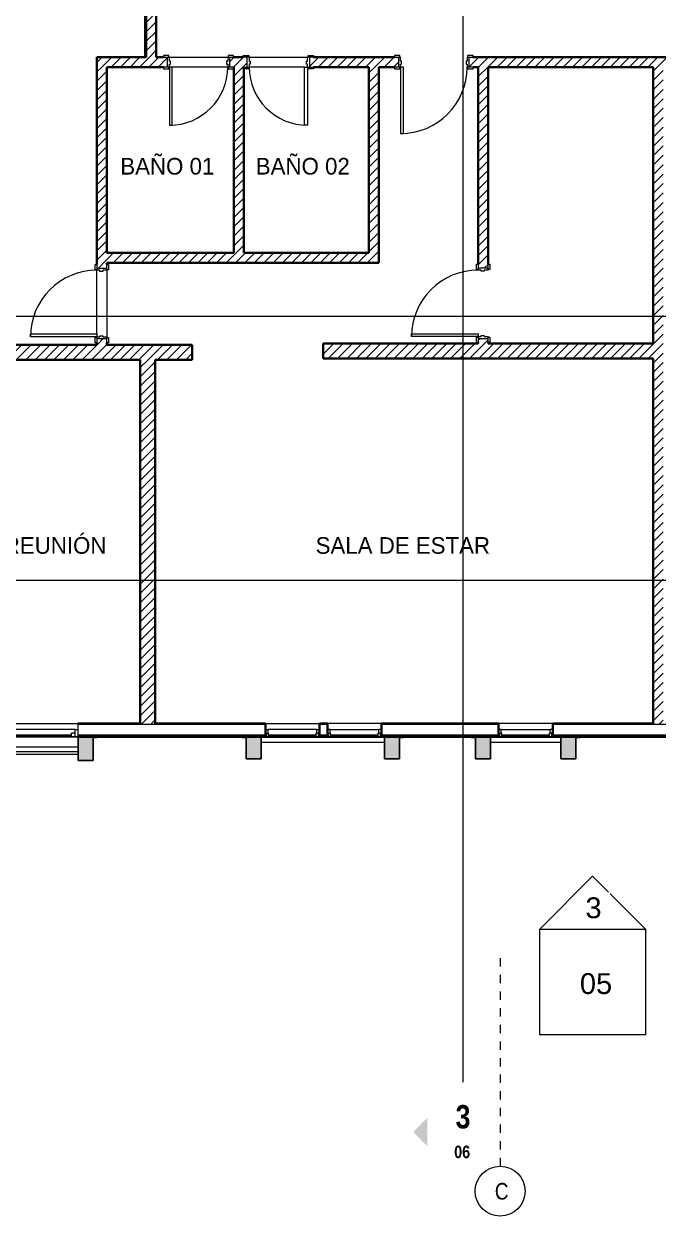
# Model space of a CAD drawing. Header units: metres. Extents: x -3 to 175, y -5 to 18.
# Drawn here: x 151.13 to 158.76, y -4.88 to 9.44 of the extents above; entities that cross this region are included whole.
import ezdxf

# ---------------------------------------------------------------- set-up
doc = ezdxf.new("R2010")
doc.units = ezdxf.units.M
doc.linetypes.add('Grid Line', pattern=[0.022225, 0.0127, -0.003175, 0.003175, -0.003175])
for name, color, linetype, lineweight in [('A-DOOR', 7, 'Continuous', 9), ('A-DOOR-FRAM', 7, 'Continuous', 18), ('A-FLOR-HRAL', 7, 'Continuous', 9), ('A-GENM', 7, 'Continuous', 9), ('A-GLAZ', 7, 'Continuous', 9), ('A-WALL', 7, 'Continuous', 9), ('A-WALL-PATT', 7, 'Continuous', 35), ('G-ANNO-SYMB', 7, 'Continuous', 9), ('G-ANNO-TEXT', 7, 'Continuous', 9), ('I-WALL', 7, 'Continuous', 9), ('S-GRID', 7, 'Continuous', 9), ('S-GRID-IDEN', 7, 'Continuous', 9)]:
    doc.layers.add(name, color=color, linetype=linetype, lineweight=lineweight)
doc.styles.add('Arial', font='arial.ttf', dxfattribs={"height": 0.25})
doc.styles.add('Century Gothic_1', font='GOTHIC.TTF', dxfattribs={"height": 0.2})
doc.styles.add('Saira Condensed', font='SairaCondensed-Regular.ttf', dxfattribs={"height": 0.2})
doc.styles.add('Saira Condensed_B', font='', dxfattribs={"height": 0.15})
doc.styles.add('Saira Condensed_B_1', font='', dxfattribs={"height": 0.28})
doc.styles.get('Saira Condensed_B').set_extended_font_data('Saira Condensed', bold=True)
doc.styles.get('Saira Condensed_B_1').set_extended_font_data('Saira Condensed', bold=True)
pattern_1 = [(45, (150.84138, 0), (-0.05656854, 0.05656854), [])]

# ---------------------------------------------------------------- blocks, each defined once
blk = doc.blocks.new('M_Window-Double-Hung-Double - 1650 x 2250-2534712-N-Hab-02')
at = {"layer": 'A-GLAZ'}
for p, q in [((-0.825, 0.08), (0.825, 0.08)), ((0.793, 0.009), (-0.793, 0.009)), ((0.825, -0.08), (-0.825, -0.08)), ((-0.749, -0.08), (-0.03, -0.08)), ((0.03, -0.08), (0.749, -0.08))]:
    blk.add_line(p, q, dxfattribs=at)
at = {"layer": 'A-GLAZ', "lineweight": 18}
for p, q in [((-0.825, -0.08), (-0.825, 0.08)), ((-0.825, 0.009), (-0.793, 0.009)), ((-0.793, -0.08), (-0.793, 0.009)), ((0.793, 0.009), (0.825, 0.009)), ((0.793, -0.08), (0.793, 0.009)), ((0.825, 0.08), (0.825, -0.08)), ((-0.825, -0.08), (-0.749, -0.08)), ((-0.793, -0.036), (-0.749, -0.036)), ((-0.749, -0.08), (-0.749, -0.036)), ((0.03, -0.036), (-0.03, -0.036)), ((-0.03, -0.036), (-0.03, -0.08)), ((-0.03, -0.08), (0.03, -0.08)), ((0.03, -0.08), (0.03, -0.036)), ((0.749, -0.08), (0.749, -0.036)), ((0.793, -0.036), (0.749, -0.036)), ((0.749, -0.08), (0.825, -0.08))]:
    blk.add_line(p, q, dxfattribs=at)
at = {"layer": 'A-GLAZ', "lineweight": 25}
for p, q in [((-0.749, -0.058), (-0.03, -0.058)), ((0.03, -0.058), (0.749, -0.058))]:
    blk.add_line(p, q, dxfattribs=at)
blk = doc.blocks.new('M_Ventana Ponton - 650 x 1500 mm-2529117-N-Hab-02')
at = {"layer": 'A-GLAZ'}
for p, q in [((0.325, 0.08), (-0.325, 0.08)), ((-0.29325, 0.0089), (0.29325, 0.0089)), ((-0.325, -0.08), (0.325, -0.08)), ((0.2869, -0.08), (-0.2869, -0.08))]:
    blk.add_line(p, q, dxfattribs=at)
at = {"layer": 'A-GLAZ', "lineweight": 18}
for p, q in [((-0.29325, 0.0089), (-0.325, 0.0089)), ((-0.29325, -0.03555), (-0.29325, 0.0089)), ((0.325, 0.0089), (0.29325, 0.0089)), ((0.29325, -0.03555), (0.29325, 0.0089)), ((-0.2869, -0.08), (-0.325, -0.08)), ((-0.3123, -0.08), (-0.3123, -0.03555)), ((-0.3123, -0.03555), (-0.29325, -0.03555)), ((-0.2869, -0.03555), (-0.29325, -0.03555)), ((-0.2869, -0.08), (-0.2869, -0.03555)), ((0.2869, -0.03555), (0.29325, -0.03555)), ((0.2869, -0.08), (0.2869, -0.03555)), ((0.325, -0.08), (0.2869, -0.08)), ((0.3123, -0.03555), (0.29325, -0.03555)), ((0.3123, -0.08), (0.3123, -0.03555))]:
    blk.add_line(p, q, dxfattribs=at)
at = {"layer": 'A-GLAZ', "lineweight": 25}
blk.add_line((0.2869, -0.057775), (-0.2869, -0.057775), dxfattribs=at)
blk = doc.blocks.new('M_Ventana Ponton - 650 x 1500 mm-2528099-N-Hab-02')
at = {"layer": 'A-GLAZ'}
for p, q in [((-0.325, 0.08), (0.325, 0.08)), ((0.2869, 0.08), (-0.2869, 0.08)), ((0.325, -0.08), (-0.325, -0.08)), ((-0.29325, -0.0089), (0.29325, -0.0089))]:
    blk.add_line(p, q, dxfattribs=at)
at = {"layer": 'A-GLAZ', "lineweight": 18}
for p, q in [((-0.2869, 0.08), (-0.325, 0.08)), ((-0.3123, 0.08), (-0.3123, 0.03555)), ((-0.3123, 0.03555), (-0.29325, 0.03555)), ((-0.2869, 0.03555), (-0.29325, 0.03555)), ((-0.29325, 0.03555), (-0.29325, -0.0089)), ((-0.2869, 0.08), (-0.2869, 0.03555)), ((0.2869, 0.08), (0.2869, 0.03555)), ((0.325, 0.08), (0.2869, 0.08)), ((0.2869, 0.03555), (0.29325, 0.03555)), ((0.29325, 0.03555), (0.29325, -0.0089)), ((0.3123, 0.03555), (0.29325, 0.03555)), ((0.3123, 0.08), (0.3123, 0.03555)), ((-0.29325, -0.0089), (-0.325, -0.0089)), ((0.325, -0.0089), (0.29325, -0.0089))]:
    blk.add_line(p, q, dxfattribs=at)
at = {"layer": 'A-GLAZ', "lineweight": 25}
blk.add_line((0.2869, 0.057775), (-0.2869, 0.057775), dxfattribs=at)
blk = doc.blocks.new('M_Marco Ventanas Fachada Ext-2 - M_Marco Ventanas Fachada Ext-2-V230-N-Hab-02')
at = {"layer": 'A-GENM', "true_color": 0xc0c0c0}
h = blk.add_hatch(color=9, dxfattribs=at)
h.paths.add_polyline_path([(1.176, 0.866), (1.176, 0.874), (1.126, 0.874), (1.126, 0.866)])
h.paths.add_polyline_path([(-0.934, 0.866), (-0.884, 0.866), (-0.884, 0.874), (-0.934, 0.874)])
h = blk.add_hatch(color=9, dxfattribs=at)
h.paths.add_polyline_path([(1.126, 0.59), (1.126, 0.874), (0.946, 0.874), (0.946, 0.59), (1.041, 0.59)])
h.paths.add_polyline_path([(-0.884, 0.59), (-0.704, 0.59), (-0.704, 0.874), (-0.884, 0.874), (-0.884, 0.603)])
at = {"layer": 'A-GENM', "lineweight": 25}
for p, q in [((-0.884, 0.874), (-0.934, 0.874)), ((-0.934, 0.874), (-0.934, 0.866)), ((-0.934, 0.866), (-0.884, 0.866)), ((-0.884, 0.866), (-0.884, 0.874)), ((-0.709, 0.874), (-0.884, 0.874)), ((-0.884, 0.874), (-0.884, 0.59)), ((-0.704, 0.59), (-0.704, 0.874)), ((1.126, 0.874), (0.946, 0.874)), ((0.946, 0.874), (0.946, 0.59)), ((1.176, 0.874), (1.126, 0.874)), ((1.126, 0.874), (1.126, 0.866)), ((1.126, 0.59), (1.126, 0.874)), ((1.126, 0.866), (1.176, 0.866)), ((1.176, 0.866), (1.176, 0.874)), ((-0.884, 0.59), (-0.704, 0.59)), ((0.946, 0.59), (1.126, 0.59))]:
    blk.add_line(p, q, dxfattribs=at)
at = {"layer": 'A-GENM'}
blk.add_line((-0.704, 0.669), (0.946, 0.669), dxfattribs=at)
blk = doc.blocks.new('M_Marco Ventanas Fachada Ext - M_Marco Ventanas Fachada Ext-V231-N-Hab-02')
at = {"layer": 'A-GENM', "true_color": 0xc0c0c0}
h = blk.add_hatch(color=9, dxfattribs=at)
h.paths.add_polyline_path([(6.978, 0.866), (6.978, 0.874), (6.928, 0.874), (6.928, 0.866)])
h.paths.add_polyline_path([(5.72, 0.866), (5.72, 0.874), (5.67, 0.874), (5.67, 0.866)])
h = blk.add_hatch(color=9, dxfattribs=at)
h.paths.add_polyline_path([(6.748, 0.61), (6.928, 0.61), (6.928, 0.874), (6.748, 0.874), (6.748, 0.78)])
h.paths.add_polyline_path([(5.9, 0.61), (5.9, 0.874), (5.72, 0.874), (5.72, 0.61)])
at = {"layer": 'A-GENM', "lineweight": 25}
for p, q in [((5.72, 0.874), (5.67, 0.874)), ((5.67, 0.874), (5.67, 0.866)), ((5.67, 0.866), (5.72, 0.866)), ((5.72, 0.874), (5.72, 0.61)), ((5.9, 0.874), (5.72, 0.874)), ((5.72, 0.866), (5.72, 0.874)), ((5.9, 0.61), (5.9, 0.874)), ((6.928, 0.874), (6.748, 0.874)), ((6.748, 0.874), (6.748, 0.61)), ((6.928, 0.61), (6.928, 0.874)), ((6.978, 0.874), (6.928, 0.874)), ((6.928, 0.874), (6.928, 0.866)), ((6.928, 0.866), (6.978, 0.866)), ((6.978, 0.866), (6.978, 0.874)), ((5.72, 0.61), (5.9, 0.61)), ((6.748, 0.61), (6.928, 0.61))]:
    blk.add_line(p, q, dxfattribs=at)
at = {"layer": 'A-GENM'}
for p, q in [((6.748, 0.869), (5.9, 0.869)), ((6.748, 0.806), (5.9, 0.806))]:
    blk.add_line(p, q, dxfattribs=at)
blk = doc.blocks.new('M_Marco Ventanas Fachada Ext-3 - M_Marco Ventanas Fachada Ext-3-2583623-N-Hab-02')
at = {"layer": 'A-GENM', "true_color": 0xc0c0c0}
h = blk.add_hatch(color=9, dxfattribs=at)
h.paths.add_polyline_path([(4.857, 0.866), (4.857, 0.874), (4.807, 0.874), (4.807, 0.866)])
h.paths.add_polyline_path([(2.966, 0.866), (2.966, 0.874), (2.916, 0.874), (2.916, 0.866)])
h = blk.add_hatch(color=9, dxfattribs=at)
h.paths.add_polyline_path([(4.807, 0.61), (4.807, 0.874), (4.627, 0.874), (4.627, 0.61)])
h.paths.add_polyline_path([(3.146, 0.61), (3.146, 0.874), (2.966, 0.874), (2.966, 0.61)])
at = {"layer": 'A-GENM', "lineweight": 25}
for p, q in [((2.966, 0.874), (2.916, 0.874)), ((2.916, 0.874), (2.916, 0.866)), ((2.916, 0.866), (2.966, 0.866)), ((2.966, 0.874), (2.966, 0.61)), ((3.146, 0.874), (2.966, 0.874)), ((2.966, 0.866), (2.966, 0.874)), ((3.146, 0.61), (3.146, 0.874)), ((4.807, 0.874), (4.627, 0.874)), ((4.627, 0.874), (4.627, 0.61)), ((4.807, 0.61), (4.807, 0.874)), ((4.857, 0.874), (4.807, 0.874)), ((4.807, 0.874), (4.807, 0.866)), ((4.807, 0.866), (4.857, 0.866)), ((4.857, 0.866), (4.857, 0.874)), ((2.966, 0.61), (3.146, 0.61)), ((4.627, 0.61), (4.807, 0.61))]:
    blk.add_line(p, q, dxfattribs=at)
at = {"layer": 'A-GENM'}
for p, q in [((4.627, 0.869), (3.146, 0.869)), ((4.627, 0.806), (3.146, 0.806))]:
    blk.add_line(p, q, dxfattribs=at)
blk = doc.blocks.new('Railing - Railing-2819722-N-Hab-02')
at = {"layer": 'A-FLOR-HRAL'}
for p, q in [((0.946, 0.75), (-0.704, 0.75)), ((-0.704, 0.7), (0.946, 0.7))]:
    blk.add_line(p, q, dxfattribs=at)
blk = doc.blocks.new('M_Door-Interior-Single-Flush_Panel-Wood - 800 x 2100mm-3153382-N-Hab-02')
at = {"layer": 'A-DOOR', "lineweight": 18}
for p, q in [((0.4, 0.856825), (0.365, 0.856825)), ((0.365, 0.856825), (0.365, 0.056825)), ((0.4, 0.056825), (0.4, 0.856825)), ((0.365, 0.056825), (0.4, 0.056825))]:
    blk.add_line(p, q, dxfattribs=at)
at = {"layer": 'A-DOOR'}
for p, q in [((-0.40635, 0.076825), (-0.47135, 0.076825)), ((-0.47135, 0.076825), (-0.47135, 0.056825)), ((-0.47135, 0.056825), (-0.40635, 0.056825)), ((-0.40635, 0.056825), (-0.40635, 0.076825)), ((0.47135, 0.076825), (0.40635, 0.076825)), ((0.40635, 0.076825), (0.40635, 0.056825)), ((0.40635, 0.056825), (0.47135, 0.056825)), ((0.47135, 0.056825), (0.47135, 0.076825)), ((-0.40635, -0.063175), (-0.47135, -0.063175)), ((-0.47135, -0.063175), (-0.47135, -0.083175)), ((-0.47135, -0.083175), (-0.40635, -0.083175)), ((-0.40635, -0.083175), (-0.40635, -0.063175)), ((0.47135, -0.063175), (0.40635, -0.063175)), ((0.40635, -0.063175), (0.40635, -0.083175)), ((0.40635, -0.083175), (0.47135, -0.083175)), ((0.47135, -0.083175), (0.47135, -0.063175))]:
    blk.add_line(p, q, dxfattribs=at)
blk.add_arc((0.4, 0.056825), 0.8, 90, 180, dxfattribs=at)
at = {"layer": 'A-DOOR-FRAM'}
for p, q in [((-0.425, 0.056825), (-0.425, -0.063175)), ((-0.4, 0.056825), (-0.40635, 0.056825)), ((-0.4, 0.021825), (-0.4, 0.056825)), ((-0.3873, 0.021825), (-0.4, 0.021825)), ((-0.3873, -0.0131), (-0.3873, 0.021825)), ((0.4, 0.021825), (0.3873, 0.021825)), ((0.3873, 0.021825), (0.3873, -0.0131)), ((0.4, 0.056825), (0.4, 0.021825)), ((0.40635, 0.056825), (0.4, 0.056825)), ((0.425, -0.063175), (0.425, 0.056825)), ((-0.40635, -0.063175), (-0.4, -0.063175)), ((-0.4, -0.063175), (-0.4, -0.0131)), ((-0.4, -0.0131), (-0.3873, -0.0131)), ((0.3873, -0.0131), (0.4, -0.0131)), ((0.4, -0.0131), (0.4, -0.063175)), ((0.4, -0.063175), (0.40635, -0.063175))]:
    blk.add_line(p, q, dxfattribs=at)
blk = doc.blocks.new('M_Door-Interior-Single-Flush_Panel-Wood - 800 x 2100mm-3154804-N-Hab-02')
at = {"layer": 'A-DOOR'}
for p, q in [((-0.47135, 0.083175), (-0.40635, 0.083175)), ((-0.47135, 0.063175), (-0.47135, 0.083175)), ((-0.40635, 0.063175), (-0.47135, 0.063175)), ((-0.40635, 0.083175), (-0.40635, 0.063175)), ((0.40635, 0.083175), (0.47135, 0.083175)), ((0.40635, 0.063175), (0.40635, 0.083175)), ((0.47135, 0.063175), (0.40635, 0.063175)), ((0.47135, 0.083175), (0.47135, 0.063175)), ((-0.47135, -0.056825), (-0.40635, -0.056825)), ((-0.47135, -0.076825), (-0.47135, -0.056825)), ((-0.40635, -0.076825), (-0.47135, -0.076825)), ((-0.40635, -0.056825), (-0.40635, -0.076825)), ((0.40635, -0.056825), (0.47135, -0.056825)), ((0.40635, -0.076825), (0.40635, -0.056825)), ((0.47135, -0.076825), (0.40635, -0.076825)), ((0.47135, -0.056825), (0.47135, -0.076825))]:
    blk.add_line(p, q, dxfattribs=at)
at = {"layer": 'A-DOOR', "lineweight": 18}
for p, q in [((0.365, -0.056825), (0.4, -0.056825)), ((0.365, -0.856825), (0.365, -0.056825)), ((0.4, -0.056825), (0.4, -0.856825)), ((0.4, -0.856825), (0.365, -0.856825))]:
    blk.add_line(p, q, dxfattribs=at)
at = {"layer": 'A-DOOR'}
blk.add_arc((0.4, -0.056825), 0.8, 180, 270, dxfattribs=at)
at = {"layer": 'A-DOOR-FRAM'}
for p, q in [((-0.425, -0.056825), (-0.425, 0.063175)), ((-0.40635, 0.063175), (-0.4, 0.063175)), ((-0.4, 0.063175), (-0.4, 0.0131)), ((-0.4, 0.0131), (-0.3873, 0.0131)), ((-0.3873, 0.0131), (-0.3873, -0.021825)), ((0.3873, 0.0131), (0.4, 0.0131)), ((0.3873, -0.021825), (0.3873, 0.0131)), ((0.4, 0.063175), (0.40635, 0.063175)), ((0.4, 0.0131), (0.4, 0.063175)), ((0.425, 0.063175), (0.425, -0.056825)), ((-0.4, -0.056825), (-0.40635, -0.056825)), ((-0.4, -0.021825), (-0.4, -0.056825)), ((-0.3873, -0.021825), (-0.4, -0.021825)), ((0.4, -0.021825), (0.3873, -0.021825)), ((0.4, -0.056825), (0.4, -0.021825)), ((0.40635, -0.056825), (0.4, -0.056825))]:
    blk.add_line(p, q, dxfattribs=at)
blk = doc.blocks.new('M_Door-Interior-Single-Flush_Panel-Wood - 700 x 2100mm-3152536-N-Hab-02')
at = {"layer": 'A-DOOR'}
for p, q in [((-0.42135, 0.083175), (-0.35635, 0.083175)), ((-0.42135, 0.063175), (-0.42135, 0.083175)), ((-0.35635, 0.063175), (-0.42135, 0.063175)), ((-0.35635, 0.083175), (-0.35635, 0.063175)), ((0.35635, 0.083175), (0.42135, 0.083175)), ((0.35635, 0.063175), (0.35635, 0.083175)), ((0.42135, 0.063175), (0.35635, 0.063175)), ((0.42135, 0.083175), (0.42135, 0.063175)), ((-0.42135, -0.056825), (-0.35635, -0.056825)), ((-0.42135, -0.076825), (-0.42135, -0.056825)), ((-0.35635, -0.076825), (-0.42135, -0.076825)), ((-0.35635, -0.056825), (-0.35635, -0.076825)), ((0.35635, -0.056825), (0.42135, -0.056825)), ((0.35635, -0.076825), (0.35635, -0.056825)), ((0.42135, -0.076825), (0.35635, -0.076825)), ((0.42135, -0.056825), (0.42135, -0.076825))]:
    blk.add_line(p, q, dxfattribs=at)
at = {"layer": 'A-DOOR', "lineweight": 18}
for p, q in [((0.315, -0.056825), (0.35, -0.056825)), ((0.315, -0.756825), (0.315, -0.056825)), ((0.35, -0.056825), (0.35, -0.756825)), ((0.35, -0.756825), (0.315, -0.756825))]:
    blk.add_line(p, q, dxfattribs=at)
at = {"layer": 'A-DOOR'}
blk.add_arc((0.35, -0.056825), 0.7, 180, 270, dxfattribs=at)
at = {"layer": 'A-DOOR-FRAM'}
for p, q in [((-0.375, -0.056825), (-0.375, 0.063175)), ((-0.35635, 0.063175), (-0.35, 0.063175)), ((-0.35, 0.063175), (-0.35, 0.0131)), ((-0.35, 0.0131), (-0.3373, 0.0131)), ((-0.3373, 0.0131), (-0.3373, -0.021825)), ((0.3373, 0.0131), (0.35, 0.0131)), ((0.3373, -0.021825), (0.3373, 0.0131)), ((0.35, 0.063175), (0.35635, 0.063175)), ((0.35, 0.0131), (0.35, 0.063175)), ((0.375, 0.063175), (0.375, -0.056825)), ((-0.35, -0.056825), (-0.35635, -0.056825)), ((-0.35, -0.021825), (-0.35, -0.056825)), ((-0.3373, -0.021825), (-0.35, -0.021825)), ((0.35, -0.021825), (0.3373, -0.021825)), ((0.35, -0.056825), (0.35, -0.021825)), ((0.35635, -0.056825), (0.35, -0.056825))]:
    blk.add_line(p, q, dxfattribs=at)
blk = doc.blocks.new('M_Door-Interior-Single-Flush_Panel-Wood - 700 x 2100mm-3151575-N-Hab-02')
at = {"layer": 'A-DOOR', "lineweight": 18}
for p, q in [((0.35, 0.756825), (0.315, 0.756825)), ((0.315, 0.756825), (0.315, 0.056825)), ((0.35, 0.056825), (0.35, 0.756825)), ((0.315, 0.056825), (0.35, 0.056825))]:
    blk.add_line(p, q, dxfattribs=at)
at = {"layer": 'A-DOOR'}
for p, q in [((-0.35635, 0.076825), (-0.42135, 0.076825)), ((-0.42135, 0.076825), (-0.42135, 0.056825)), ((-0.42135, 0.056825), (-0.35635, 0.056825)), ((-0.35635, 0.056825), (-0.35635, 0.076825)), ((0.42135, 0.076825), (0.35635, 0.076825)), ((0.35635, 0.076825), (0.35635, 0.056825)), ((0.35635, 0.056825), (0.42135, 0.056825)), ((0.42135, 0.056825), (0.42135, 0.076825)), ((-0.35635, -0.063175), (-0.42135, -0.063175)), ((-0.42135, -0.063175), (-0.42135, -0.083175)), ((-0.42135, -0.083175), (-0.35635, -0.083175)), ((-0.35635, -0.083175), (-0.35635, -0.063175)), ((0.42135, -0.063175), (0.35635, -0.063175)), ((0.35635, -0.063175), (0.35635, -0.083175)), ((0.35635, -0.083175), (0.42135, -0.083175)), ((0.42135, -0.083175), (0.42135, -0.063175))]:
    blk.add_line(p, q, dxfattribs=at)
blk.add_arc((0.35, 0.056825), 0.7, 90, 180, dxfattribs=at)
at = {"layer": 'A-DOOR-FRAM'}
for p, q in [((-0.375, 0.056825), (-0.375, -0.063175)), ((-0.35, 0.056825), (-0.35635, 0.056825)), ((-0.35, 0.021825), (-0.35, 0.056825)), ((-0.3373, 0.021825), (-0.35, 0.021825)), ((-0.3373, -0.0131), (-0.3373, 0.021825)), ((0.35, 0.021825), (0.3373, 0.021825)), ((0.3373, 0.021825), (0.3373, -0.0131)), ((0.35, 0.056825), (0.35, 0.021825)), ((0.35635, 0.056825), (0.35, 0.056825)), ((0.375, -0.063175), (0.375, 0.056825)), ((-0.35635, -0.063175), (-0.35, -0.063175)), ((-0.35, -0.063175), (-0.35, -0.0131)), ((-0.35, -0.0131), (-0.3373, -0.0131)), ((0.3373, -0.0131), (0.35, -0.0131)), ((0.35, -0.0131), (0.35, -0.063175)), ((0.35, -0.063175), (0.35635, -0.063175))]:
    blk.add_line(p, q, dxfattribs=at)
blk = doc.blocks.new('Grid - 3mm-1144979-N-Hab-02')
at = {"layer": 'S-GRID-IDEN', "color": 253, "true_color": 0xaaaaaa}
blk.add_circle((0, 0), 0.003, dxfattribs=at)
blk = doc.blocks.new('Elevation - Detail Number-1115207-N-Hab-02')
at = {"layer": 'G-ANNO-SYMB'}
for p, q in [((-0.00635, -0.00635), (-0.00635, 0.00635)), ((-0.00635, 0.00635), (0.00635, 0.00635)), ((0.00635, 0.00635), (0.00635, -0.00635)), ((0.00635, -0.00635), (-0.00635, -0.00635))]:
    blk.add_line(p, q, dxfattribs=at)
blk = doc.blocks.new('Elevation - Detail Number-1115155-N-Hab-02')
at = {"layer": 'G-ANNO-SYMB'}
for p, q in [((0, 0.00635), (-0.00635, 0)), ((0.00635, 0), (0, 0.00635)), ((-0.00635, 0), (0.00635, 0))]:
    blk.add_line(p, q, dxfattribs=at)
blk = doc.blocks.new('Section - Símbolo_Detalle_Plano-1146154-N-Hab-02')
at = {"layer": 'G-ANNO-SYMB', "true_color": 0x808080}
blk.add_hatch(color=8, dxfattribs=at).paths.add_polyline_path([(-0.0043, 0.0043), (-0.0077, 0.0043), (-0.006, 0.006)])

msp = doc.modelspace()

# ---------------------------------------------------------------- hatches: boundary and pattern name
at = {"layer": 'A-WALL-PATT', "lineweight": 9}
h = msp.add_hatch(dxfattribs=at)
h.set_pattern_fill('FP_3', color=256, style=0, pattern_type=2)
h.set_pattern_definition(pattern_1)
h.paths.add_polyline_path([(152.606, 9.043), (152.726, 9.043), (152.726, 12.269), (152.606, 12.269), (152.606, 11.064)])
h = msp.add_hatch(dxfattribs=at)
h.set_pattern_fill('FP_3', color=256, style=0, pattern_type=2)
h.set_pattern_definition(pattern_1)
h.paths.add_polyline_path([(162.434, 8.923), (162.434, 9.043), (161.988, 9.043), (161.988, 8.923), (162.424, 8.923)])
h.paths.add_polyline_path([(160.85, 8.923), (161.138, 8.923), (161.138, 9.043), (160.803, 9.043), (160.803, 8.923)])
h.paths.add_polyline_path([(159.907, 8.923), (159.953, 8.923), (159.953, 9.043), (156.486, 9.043), (156.486, 8.923), (158.817, 8.923)])
h.paths.add_polyline_path([(155.636, 8.923), (155.636, 9.043), (154.568, 9.043), (154.568, 8.923), (155.589, 8.923)])
h.paths.add_polyline_path([(153.778, 8.923), (153.818, 8.923), (153.818, 9.043), (153.609, 9.043), (153.609, 8.923), (153.772, 8.923)])
h.paths.add_polyline_path([(152.013, 8.923), (152.859, 8.923), (152.859, 9.043), (152.013, 9.043)])
h = msp.add_hatch(dxfattribs=at)
h.set_pattern_fill('FP_3', color=256, style=0, pattern_type=2)
h.set_pattern_definition(pattern_1)
h.paths.add_polyline_path([(152.133, 6.69), (152.133, 8.923), (152.013, 8.923), (152.013, 6.69)])
h = msp.add_hatch(dxfattribs=at)
h.set_pattern_fill('FP_3', color=256, style=0, pattern_type=2)
h.set_pattern_definition(pattern_1)
h.paths.add_polyline_path([(153.658, 6.69), (153.778, 6.69), (153.778, 8.903), (153.772, 8.903), (153.772, 8.923), (153.658, 8.923), (153.658, 8.227)])
h = msp.add_hatch(dxfattribs=at)
h.set_pattern_fill('FP_3', color=256, style=0, pattern_type=2)
h.set_pattern_definition(pattern_1)
h.paths.add_polyline_path([(155.401, 6.69), (155.401, 8.923), (155.281, 8.923), (155.281, 6.69)])
h = msp.add_hatch(dxfattribs=at)
h.set_pattern_fill('FP_3', color=256, style=0, pattern_type=2)
h.set_pattern_definition(pattern_1)
h.paths.add_polyline_path([(156.714, 5.601), (156.714, 5.659), (156.594, 5.659), (156.594, 5.601), (156.711, 5.601)])
h.paths.add_polyline_path([(156.629, 6.509), (156.714, 6.509), (156.714, 8.923), (156.594, 8.923), (156.594, 6.509)])
h = msp.add_hatch(dxfattribs=at)
h.set_pattern_fill('FP_3', color=256, style=0, pattern_type=2)
h.set_pattern_definition(pattern_1)
h.paths.add_polyline_path([(158.697, 1.024), (158.817, 1.024), (158.817, 8.923), (158.697, 8.923), (158.697, 1.034)])
h = msp.add_hatch(dxfattribs=at)
h.set_pattern_fill('FP_3', color=256, style=0, pattern_type=2)
h.set_pattern_definition(pattern_1)
h.paths.add_polyline_path([(152.013, 5.587), (152.133, 5.587), (152.133, 5.656), (152.013, 5.656), (152.013, 5.61)])
h.paths.add_polyline_path([(152.083, 6.506), (152.133, 6.506), (152.133, 6.69), (152.013, 6.69), (152.013, 6.506), (152.048, 6.506)])
h = msp.add_hatch(dxfattribs=at)
h.set_pattern_fill('FP_3', color=256, style=0, pattern_type=2)
h.set_pattern_definition(pattern_1)
h.paths.add_polyline_path([(155.401, 6.57), (155.401, 6.69), (152.133, 6.69), (152.133, 6.57), (153.552, 6.57)])
h = msp.add_hatch(dxfattribs=at)
h.set_pattern_fill('FP_3', color=256, style=0, pattern_type=2)
h.set_pattern_definition(pattern_1)
h.paths.add_polyline_path([(152.714, 5.407), (153.158, 5.407), (153.158, 5.587), (150.32, 5.587), (150.32, 5.407), (152.534, 5.407)])
h.paths.add_polyline_path([(149.379, 5.407), (149.47, 5.407), (149.47, 5.587), (149.064, 5.587), (149.064, 5.407), (149.101, 5.407)])
h = msp.add_hatch(dxfattribs=at)
h.set_pattern_fill('FP_3', color=256, style=0, pattern_type=2)
h.set_pattern_definition(pattern_1)
h.paths.add_polyline_path([(158.697, 5.421), (158.697, 5.601), (154.732, 5.601), (154.732, 5.421), (155.778, 5.421)])
h = msp.add_hatch(dxfattribs=at)
h.set_pattern_fill('FP_3', color=256, style=0, pattern_type=2)
h.set_pattern_definition(pattern_1)
h.paths.add_polyline_path([(152.534, 1.024), (152.714, 1.024), (152.714, 5.407), (152.534, 5.407), (152.534, 1.034)])

# ---------------------------------------------------------------- linework, layer by layer
at = {"layer": 'A-WALL'}
for p, q in [((152.59, 9.043), (152.59, 12.259)), ((152.884, 9.043), (153.584, 9.043)), ((153.843, 9.043), (154.543, 9.043)), ((153.584, 8.923), (152.919, 8.923)), ((154.508, 8.923), (153.843, 8.923)), ((152.133, 6.695), (153.658, 6.695)), ((153.778, 6.695), (155.281, 6.695)), ((155.401, 6.695), (155.404, 6.695)), ((155.404, 6.575), (155.404, 6.695)), ((152.013, 5.716), (152.013, 6.481)), ((152.133, 6.481), (152.133, 5.681)), ((155.404, 6.575), (155.401, 6.575)), ((154.037, 1.024), (151.782, 1.024)), ((152.534, 1.034), (152.534, 1.024)), ((152.714, 1.034), (152.714, 1.024)), ((154.782, 1.024), (154.687, 1.024)), ((156.84, 1.024), (155.432, 1.024)), ((159.297, 1.024), (157.49, 1.024)), ((158.697, 1.034), (158.697, 1.024)), ((154.037, 0.894), (151.782, 0.894)), ((154.782, 0.894), (154.687, 0.894)), ((156.84, 0.894), (155.432, 0.894)), ((159.297, 0.894), (157.49, 0.894))]:
    msp.add_line(p, q, dxfattribs=at)
at = {"layer": 'A-WALL', "lineweight": 35}
for p, q in [((152.606, 12.259), (152.606, 9.043)), ((152.726, 9.043), (152.726, 10.058)), ((152.606, 9.043), (152.013, 9.043)), ((152.013, 9.043), (152.013, 6.553)), ((152.813, 9.043), (152.726, 9.043)), ((153.772, 9.043), (153.655, 9.043)), ((155.589, 9.043), (154.614, 9.043)), ((159.907, 9.043), (156.532, 9.043)), ((152.133, 8.923), (152.813, 8.923)), ((152.133, 6.69), (152.133, 8.923)), ((153.655, 8.923), (153.658, 8.923)), ((153.658, 8.923), (153.658, 6.69)), ((153.778, 6.69), (153.778, 8.903)), ((154.614, 8.923), (155.281, 8.923)), ((155.281, 8.923), (155.281, 6.69)), ((155.401, 8.923), (155.589, 8.923)), ((155.401, 6.57), (155.401, 8.923)), ((156.532, 8.923), (156.594, 8.923)), ((156.594, 8.923), (156.594, 6.556)), ((156.714, 8.923), (158.697, 8.923)), ((156.714, 6.556), (156.714, 8.923)), ((158.697, 8.923), (158.697, 5.601)), ((153.658, 6.69), (152.133, 6.69)), ((155.281, 6.69), (153.778, 6.69)), ((152.133, 6.553), (152.133, 6.57)), ((152.133, 6.57), (155.401, 6.57)), ((152.013, 5.587), (150.366, 5.587)), ((152.013, 5.61), (152.013, 5.587)), ((152.133, 5.587), (152.133, 5.61)), ((153.158, 5.587), (152.133, 5.587)), ((153.158, 5.407), (153.158, 5.587)), ((156.594, 5.601), (154.732, 5.601)), ((154.732, 5.601), (154.732, 5.421)), ((156.594, 5.613), (156.594, 5.601)), ((156.714, 5.601), (156.714, 5.613)), ((158.697, 5.601), (156.714, 5.601)), ((150.366, 5.407), (152.534, 5.407)), ((152.534, 5.407), (152.534, 1.034)), ((152.714, 5.407), (153.158, 5.407)), ((152.714, 1.034), (152.714, 5.407)), ((154.732, 5.421), (158.697, 5.421)), ((158.697, 5.421), (158.697, 1.034))]:
    msp.add_line(p, q, dxfattribs=at)
at = {"layer": 'G-ANNO-SYMB', "lineweight": 18}
for p, q in [((156.413, -3.272), (156.413, 13.807)), ((143.792, 5.93), (167.008, 5.93)), ((143.813, 2.759), (167.029, 2.759))]:
    msp.add_line(p, q, dxfattribs=at)
at = {"layer": 'I-WALL', "lineweight": 35}
for p, q in [((152.534, 1.034), (151.782, 1.034)), ((154.037, 1.034), (152.714, 1.034)), ((154.037, 0.874), (154.037, 1.034)), ((154.782, 1.034), (154.687, 1.034)), ((154.687, 1.034), (154.687, 0.874)), ((154.782, 0.874), (154.782, 1.034)), ((156.84, 1.034), (155.432, 1.034)), ((155.432, 1.034), (155.432, 0.874)), ((156.84, 0.874), (156.84, 1.034)), ((158.697, 1.034), (157.49, 1.034)), ((157.49, 1.034), (157.49, 0.874)), ((151.782, 0.874), (154.037, 0.874)), ((154.687, 0.874), (154.782, 0.874)), ((155.432, 0.874), (156.84, 0.874)), ((157.49, 0.874), (159.297, 0.874))]:
    msp.add_line(p, q, dxfattribs=at)
at = {"layer": 'S-GRID', "color": 254, "linetype": 'Grid Line', "true_color": 0xd4d4d4}
msp.add_line((156.857, -1.783), (156.857, -4.283), dxfattribs=at)

# ---------------------------------------------------------------- block references
at = {"layer": 'A-DOOR'}
for name, p, rotation in [('M_Door-Interior-Single-Flush_Panel-Wood - 700 x 2100mm-3151575-N-Hab-02', (153.234, 8.98), 180), ('M_Door-Interior-Single-Flush_Panel-Wood - 800 x 2100mm-3153382-N-Hab-02', (156.061, 8.98), 180), ('M_Door-Interior-Single-Flush_Panel-Wood - 800 x 2100mm-3154804-N-Hab-02', (152.07, 6.081), 269.9999999999999), ('M_Door-Interior-Single-Flush_Panel-Wood - 800 x 2100mm-3154804-N-Hab-02', (156.651, 6.084), 269.9999999999999)]:
    msp.add_blockref(name, p, dxfattribs=dict(at, rotation=rotation))
msp.add_blockref('M_Door-Interior-Single-Flush_Panel-Wood - 700 x 2100mm-3152536-N-Hab-02', (154.193, 8.98), dxfattribs=at)
at = {"layer": 'A-FLOR-HRAL'}
msp.add_blockref('Railing - Railing-2819722-N-Hab-02', (150.841, 0), dxfattribs=at)
at = {"layer": 'A-GENM'}
for name in ['M_Marco Ventanas Fachada Ext-2 - M_Marco Ventanas Fachada Ext-2-V230-N-Hab-02', 'M_Marco Ventanas Fachada Ext-3 - M_Marco Ventanas Fachada Ext-3-2583623-N-Hab-02', 'M_Marco Ventanas Fachada Ext - M_Marco Ventanas Fachada Ext-V231-N-Hab-02']:
    msp.add_blockref(name, (150.841, 0), dxfattribs=at)
at = {"layer": 'A-GLAZ'}
for name, p in [('M_Window-Double-Hung-Double - 1650 x 2250-2534712-N-Hab-02', (150.957, 0.954)), ('M_Ventana Ponton - 650 x 1500 mm-2529117-N-Hab-02', (155.107, 0.954)), ('M_Ventana Ponton - 650 x 1500 mm-2529117-N-Hab-02', (157.165, 0.954))]:
    msp.add_blockref(name, p, dxfattribs=at)
at = {"layer": 'A-GLAZ', "rotation": 180}
msp.add_blockref('M_Ventana Ponton - 650 x 1500 mm-2528099-N-Hab-02', (154.362, 0.954), dxfattribs=at)
at = {"layer": 'G-ANNO-SYMB', "xscale": 99.99999999999993, "yscale": 99.99999999999993, "zscale": 99.99999999999993}
for name, p in [('Elevation - Detail Number-1115155-N-Hab-02', (157.968, -1.435)), ('Elevation - Detail Number-1115207-N-Hab-02', (157.968, -2.07))]:
    msp.add_blockref(name, p, dxfattribs=at)
at = {"layer": 'G-ANNO-SYMB', "color": 8, "lineweight": 18, "true_color": 0x808080, "xscale": 99.99999999999993, "yscale": 99.99999999999993, "zscale": 99.99999999999993, "rotation": 89.99999999999972}
msp.add_blockref('Section - Símbolo_Detalle_Plano-1146154-N-Hab-02', (156.413, -3.272), dxfattribs=at)
at = {"layer": 'S-GRID-IDEN', "color": 253, "true_color": 0xaaaaaa, "xscale": 99.99999999999993, "yscale": 99.99999999999993, "zscale": 99.99999999999993, "rotation": 180}
msp.add_blockref('Grid - 3mm-1144979-N-Hab-02', (156.857, -4.583), dxfattribs=at)

# ---------------------------------------------------------------- texts
at = {"layer": 'G-ANNO-SYMB', "insert": (156.323, -3.548), "char_height": 0.28, "width": 0.21646, "attachment_point": 1, "style": 'Saira Condensed_B_1'}
msp.add_mtext('\\fSaira Condensed|b1|i0|c0|p2|;3', dxfattribs=at)
at = {"layer": 'G-ANNO-TEXT', "char_height": 0.2, "attachment_point": 1, "style": 'Century Gothic_1'}
for s, insert, width in [('BAÑO 01', (152.294, 7.831), 1.46709), ('BAÑO 02', (153.922, 7.831), 1.46709), ('ZONA DE REUNIÓN', (149.631, 3.275), 3.10253), ('SALA DE ESTAR', (154.641, 3.275), 2.36498)]:
    msp.add_mtext(s, dxfattribs=dict(at, insert=insert, width=width))
at = {"layer": 'S-GRID-IDEN', "color": 253, "true_color": 0xaaaaaa, "insert": (156.794, -4.484), "char_height": 0.2, "width": 0.1443, "attachment_point": 1, "style": 'Saira Condensed'}
msp.add_mtext('C', dxfattribs=at)

# ---------------------------------------------------------------- next in the draw order: texts
at = {"layer": 'G-ANNO-SYMB', "char_height": 0.25, "attachment_point": 1, "style": 'Arial', "bg_fill": 3, "box_fill_scale": 1.25, "bg_fill_color": 256, "bg_fill_true_color": 13158600, "bg_fill_transparency": 0}
for s, insert, width in [('3', (157.883, -1.053), 0.23249), ('05', (157.816, -1.964), 0.46498)]:
    msp.add_mtext(s, dxfattribs=dict(at, insert=insert, width=width))
at = {"layer": 'G-ANNO-SYMB', "color": 8, "true_color": 0x808080, "insert": (156.306, -4.036), "char_height": 0.15, "width": 0.25654, "attachment_point": 1, "style": 'Saira Condensed_B', "bg_fill": 3, "box_fill_scale": 1.25, "bg_fill_color": 256, "bg_fill_true_color": 13158600, "bg_fill_transparency": 0}
msp.add_mtext('06', dxfattribs=at)

doc.saveas('drawing.dxf')
